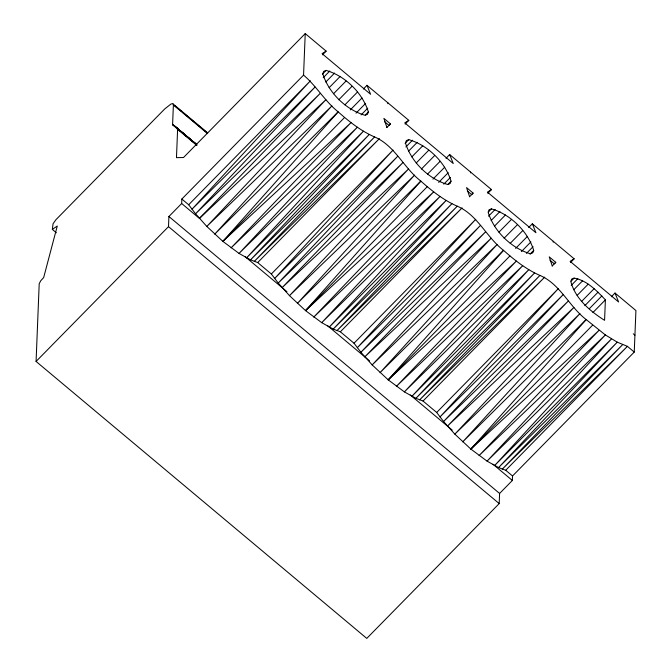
<?xml version="1.0" encoding="UTF-8"?>
<svg xmlns="http://www.w3.org/2000/svg" width="672" height="672" viewBox="0 0 672 672"><rect width="100%" height="100%" fill="white"/><g stroke="black" fill="none" stroke-linecap="round" stroke-linejoin="round"><path stroke-width="1.01" d="M611.344 296.764L615.006 293.034L635.922 310.548L634.25 352.069L512.534 475.986L512.358 480.463L499.598 493.45L499.195 503.588L366.769 638.4L36.078 361.452L39.203 283.735L40.723 280.778L43.672 277.561L57.28 226.002L52.349 229.421L56.372 232.798M36.078 361.452L168.504 226.64L168.907 216.502L181.667 203.515L181.843 199.038L303.559 75.121L305.231 33.6L326.138 51.114L322.476 54.844M52.349 229.421L53.046 223.793L55.894 219.744L164.791 108.881L170.957 104.026L172.309 103.656L173.141 103.984L173.384 104.992L172.603 124.421L177.61 129.352L196.921 145.522M177.61 129.352L176.476 157.66L183.515 157.517L305.231 33.6M387.87 103.681L387.904 102.833M470.543 172.914L470.576 172.074M553.216 242.155L553.249 241.307M605.396 299.846L604.573 320.334C590.15 311.212 575.148 298.553 570.814 281.476L571.712 279.065L574.098 278.116C587.017 280.35 596.694 290.749 605.396 299.846L592.931 312.539M368.365 111.922L367.458 114.332L365.072 115.282C345.979 109.822 328.608 92.753 322.795 73.76L323.694 71.35L326.088 70.409C345.181 75.869 362.552 92.938 368.365 111.922L365.425 114.912M451.038 181.163L450.131 183.574L447.745 184.514C428.652 179.063 411.281 161.986 405.468 143.002L406.367 140.591L408.761 139.642C427.854 145.102 445.225 162.179 451.038 181.163L448.098 184.145M533.711 250.396L532.804 252.806L530.418 253.756C511.325 248.296 493.954 231.227 488.141 212.234L489.04 209.824L491.425 208.874C510.518 214.334 527.898 231.412 533.711 250.396L530.04 254.134M181.843 199.038L188.672 204.75L195.56 213.805L206.816 226.43L222.869 241.382L338.176 111.863C324.887 101.237 316.42 85.966 303.559 75.121M344.585 117.474L222.869 241.382L239.047 253.42L250.547 259.854L257.695 262.559L271.345 273.991L278.233 283.046L289.489 295.663L305.542 310.624L420.848 181.104C403.813 168.042 394.8 145.488 374.598 136.962C360.99 130.998 349.196 121.682 338.176 111.863L214.704 234.167L331.901 105.916L206.816 226.43L325.878 99.716L199.441 218.4L181.667 203.515M427.258 186.707L305.542 310.624L321.72 322.652L333.22 329.087L340.368 331.792L354.018 343.224L360.906 352.279L372.162 364.904L388.214 379.856L503.521 250.337C486.486 237.275 477.473 214.721 457.271 206.195C443.663 200.239 431.869 190.915 420.848 181.104L297.377 303.4L414.574 175.148L289.489 295.663L408.551 168.949L282.114 287.633L402.889 162.632L278.233 283.046L397.69 156.299L274.638 278.477L393.061 150.074L271.345 273.991M509.93 255.94L388.214 379.856L404.393 391.885L415.892 398.328L423.041 401.033L436.691 412.457L443.579 421.512L454.835 434.137L470.887 449.098L586.194 319.578C569.159 306.508 560.146 283.954 539.944 275.428C526.336 269.472 514.542 260.148 503.521 250.337L380.05 372.641L497.246 244.381L372.162 364.904L491.224 238.19L364.787 356.874L485.562 231.865L360.906 352.279L480.362 225.532L357.311 347.718L475.734 219.307L354.018 343.224M199.441 218.4L320.216 93.391L195.56 213.805L315.017 87.066L191.965 209.244L310.388 80.833L188.672 204.75M386.854 127.52L390.44 123.866L383.897 118.39L386.912 127.462M469.526 196.753L473.113 193.099L466.57 187.622L469.585 196.694M552.199 265.986L555.786 262.34L549.242 256.864L552.258 265.936M322.417 74.138L326.088 70.409M323.207 77.708L329.801 70.988M325.794 82.018L334.597 73.063M329.137 87.679L340.141 76.482M333.589 93.71L346.055 81.018M338.738 99.792L351.935 86.36M344.912 104.832L357.378 92.14M363.325 89.057L366.988 85.319L408.811 120.347L405.149 124.085M350.288 109.914L362.023 97.969M356.017 113.156L365.543 103.454M361.108 114.929L367.71 108.217M390.44 123.866L388.97 125.362L384.611 121.708M257.695 262.559L379.411 138.642L254.268 261.425L374.598 136.962L250.547 259.854L369.247 134.459L246.565 257.863L363.46 131.191L239.047 253.42L357.353 127.226L231.067 247.867L351.019 122.623L222.869 241.382M405.09 143.371L408.761 139.642M405.88 146.941L412.474 140.221M408.467 151.259L417.27 142.296M411.81 156.912L422.814 145.715M416.262 162.943L428.728 150.251M421.411 169.033L434.608 155.593M427.585 174.065L440.051 161.381M445.998 158.29L449.66 154.56L491.484 189.588L487.822 193.318M432.961 179.155L444.696 167.21M438.69 182.398L448.216 172.687M443.78 184.17L450.383 177.45M473.113 193.099L471.643 194.594L467.284 190.94M340.368 331.792L462.084 207.883L336.941 330.658L457.271 206.195L333.22 329.087L451.92 203.692L329.238 327.104L446.132 200.432L321.72 322.652L440.026 196.459L313.74 317.1L433.692 191.856L305.542 310.624M488.494 211.865L491.425 208.874M488.552 216.182L495.146 209.462M491.14 220.492L499.943 211.537M494.483 226.153L505.487 214.956M498.935 232.176L511.4 219.492M504.084 238.266L517.28 224.834M510.258 243.306L522.724 230.614M528.671 227.531L532.333 223.793L574.157 258.821L570.494 262.55M515.634 248.388L527.369 236.443M521.363 251.63L530.888 241.928M526.453 253.403L533.056 246.683M555.786 262.34L554.316 263.827L549.956 260.182M423.041 401.033L544.757 277.116L419.614 399.89L539.944 275.428L415.892 398.328L534.593 272.933L411.911 396.337L528.805 269.665L404.393 391.885L522.698 265.7L396.413 386.341L516.365 261.097L388.214 379.856M436.691 412.457L558.407 288.548L439.984 416.951L563.035 294.773L443.579 421.512L568.235 301.106L447.46 426.107L573.896 307.423L454.835 434.137L579.919 313.622L462.722 441.874L586.194 319.578L605.371 334.933L617.266 342.166L627.43 346.349L634.25 352.069M571.166 281.098L574.098 278.116M571.225 285.415L577.819 278.695M573.812 289.724L582.616 280.77M577.156 295.386L588.16 284.189M581.608 301.417L594.073 288.725M584.825 305.651L598.021 292.219M589.369 308.658L601.835 295.966M512.534 475.986L505.714 470.266L498.565 467.561L487.066 461.126L470.887 449.098L592.603 325.181M505.714 470.266L627.43 346.349L502.286 469.132L622.616 344.669L498.565 467.561L617.266 342.166L494.584 465.578L611.478 338.906L487.066 461.126L605.371 334.933L479.086 455.574L599.038 330.33L470.887 449.098M326.138 51.114L322.09 53.659L370.583 94.273L366.988 85.319M408.811 120.347L404.762 122.892L453.256 163.506L449.66 154.56M491.484 189.588L487.435 192.125L535.928 232.739L532.333 223.793M574.157 258.821L570.108 261.366L618.601 301.98L615.006 293.034M633.301 333.808L634.931 335.168M173.141 103.984L207.74 132.955M174.72 105.672L177.139 107.696M178.744 109.049L181.163 111.065M182.767 112.417L206.102 131.956M173.384 104.992L207.178 133.291M196.745 144.631L172.603 124.421L196.594 144.631M244.969 256.528L286.902 291.648M327.642 325.769L369.575 360.889M410.315 395.002L452.248 430.122M492.988 464.234L512.358 480.463M168.907 216.502L499.598 493.45M168.504 226.64L499.195 503.588M196.745 144.656L172.603 124.421L196.476 144.514M196.694 144.673L172.603 124.421L196.619 144.623"/></g></svg>
